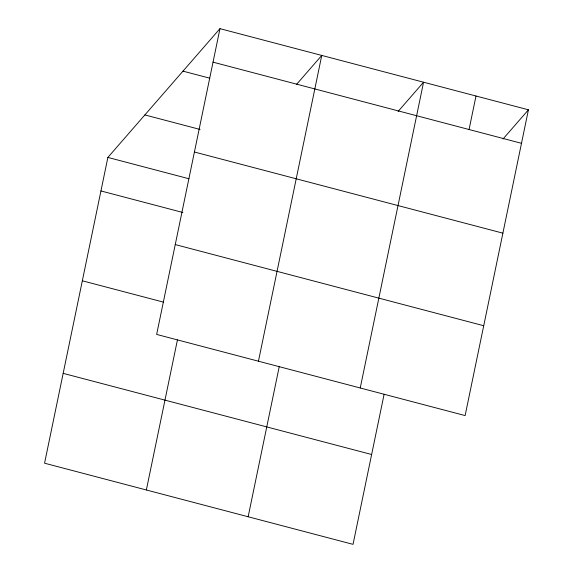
<?xml version="1.0" encoding="UTF-8"?>
<svg xmlns="http://www.w3.org/2000/svg" width="573" height="573" viewBox="0 0 573 573"><rect width="100%" height="100%" fill="white"/><g stroke="black" fill="none" stroke-linecap="round" stroke-linejoin="round"><path stroke-width="0.86" d="M219.968 28.65L156.644 334.424L465.118 415.575L528.435 109.801L219.968 28.65L107.882 157.425L44.565 463.199L353.032 544.35L384.118 394.245M146.359 489.979L177.444 339.882M258.444 361.205L321.761 55.431L296.334 84.646M248.152 516.76L279.237 366.656M360.238 387.978L423.562 82.211L398.128 111.427M469.058 129.519L475.998 96.006M503.008 139.017L528.435 109.801M213.027 62.163L521.494 143.314M182.98 71.145L209.725 78.179M144.869 114.929L200.084 129.455M194.419 152.01L502.893 233.161M107.882 157.425L188.975 178.762M100.941 190.945L182.894 212.504M175.252 244.578L483.719 325.729M82.34 280.791L163.427 302.121M63.166 373.352L371.641 454.504"/></g></svg>
